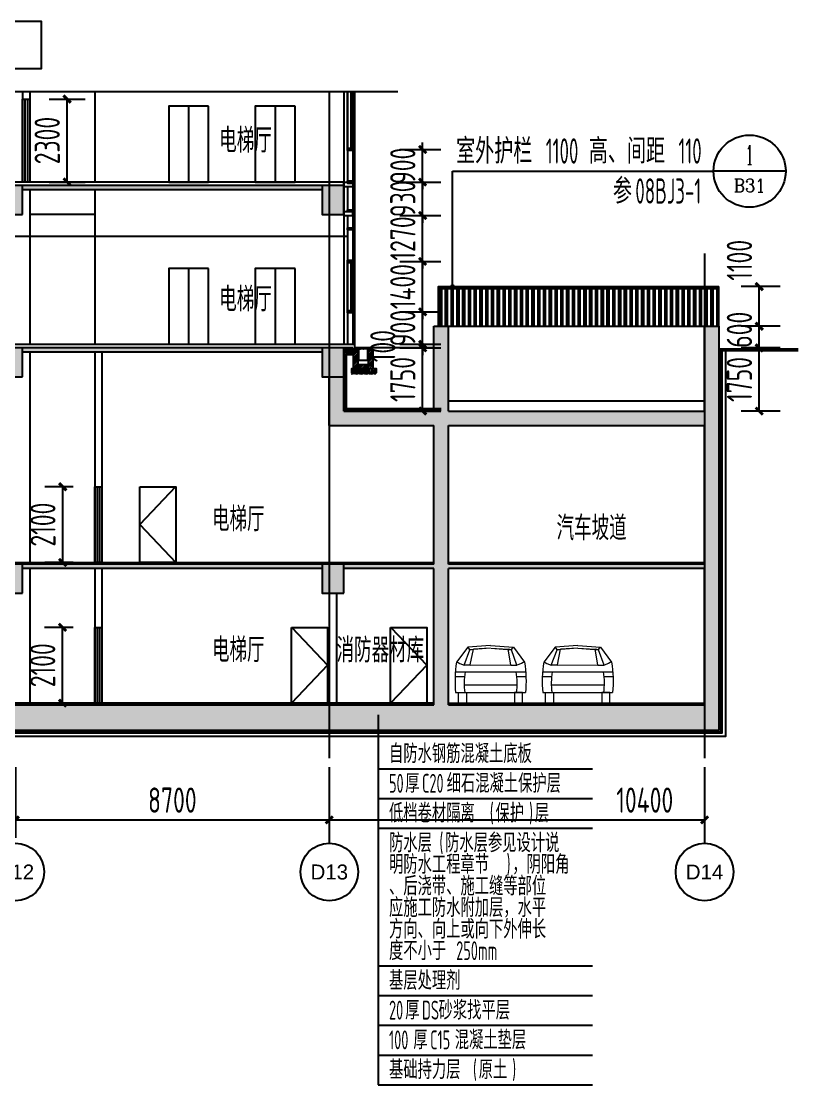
# Model space of a CAD drawing. Extents: x 33318 to 174393, y -247680 to 18171.
# Drawn here: x 124086 to 145714, y -49735 to -20244 of the extents above; entities that cross this region are included whole.
import ezdxf
from ezdxf.enums import TextEntityAlignment as Align

# ---------------------------------------------------------------- set-up
doc = ezdxf.new("R2010")
doc.units = 0
doc.header["$LTSCALE"] = 10
doc.header["$MEASUREMENT"] = 0
doc.linetypes.add('DASH', pattern=[0.35, 0.25, -0.1])
doc.linetypes.add('DOTE', pattern=[2.42, 2, -0.2, 0.02, -0.2])
for name, color, linetype in [('01-标注_尺寸', 124, 'Continuous'), ('01-标注_符号', 200, 'Continuous'), ('01-标注_轴线坐标', 132, 'Continuous'), ('02-TEXT_房间', 7, 'Continuous'), ('02-TEXT_标注', 130, 'Continuous'), ('02-TEXT_轴号', 7, 'Continuous'), ('05-填充_天正', 26, 'Continuous'), ('A-C_玻璃幕墙', 140, 'Continuous'), ('A-C_门', 150, 'Continuous'), ('A-D_龙骨', 152, 'Continuous'), ('A-E_栏杆', 232, 'Continuous'), ('A-SUR_保温', 222, 'Continuous'), ('A-SUR_吊顶', 40, 'Continuous'), ('A-SUR_看线', 231, 'Continuous'), ('A-SUR_面层', 191, 'Continuous'), ('A-TECH_结构', 21, 'Continuous'), ('A_AXIS-轴线', 36, 'DOTE'), ('A_STR-砌块墙', 121, 'Continuous'), ('A_STR-砼墙', 51, 'Continuous'), ('A_STR-砼柱', 51, 'Continuous'), ('AXIS_TEXT', 7, 'Continuous'), ('构造物', 145, 'Continuous')]:
    doc.layers.add(name, color=color, linetype=linetype)
doc.layers.add('PUB_HATCH', color=8, linetype='Continuous', lineweight=0)
doc.styles.add('_TCH_AXIS', font='FZXiHei-I-Z08S.ttf')
doc.styles.add('_TCH_DIM', font='ROS1', dxfattribs={"width": 0.8, "bigfont": 'JD'})
doc.styles.add('_TCH_DIM_T3', font='ROS1', dxfattribs={"width": 0.8, "bigfont": 'JD'})
doc.styles.add('_TCH_LABEL', font='COMPLEX', dxfattribs={"bigfont": 'GBCBIG'})
doc.styles.add('COMPLEX', font='COMPLEX')
doc.styles.get("Standard").update_dxf_attribs({"font": 'gbenor.shx', "bigfont": 'gbcbig.shx'})
doc.dimstyles.new('_TCH_ARCH&&200', dxfattribs={"dimtxt": 700, "dimasz": 200, "dimexe": 500, "dimexo": 600, "dimgap": 200, "dimtad": 1, "dimdec": 0, "dimzin": 0, "dimdsep": 46, "dimtxsty": '_TCH_DIM_T3', "dimblk": 'ARCHTICK', "dimcen": 0.09, "dimazin": 2, "dimtfac": 1, "dimtdec": 0, "dimtix": 1, "dimtmove": 2, "dimatfit": 3, "dimfxl": 0, "dimtolj": 1, "dimtzin": 0, "dimarcsym": 0})
pattern_1 = [(45, (138627.034, -29211.951), (-17.96051, 17.96051), []), (45, (138644.994, -29211.951), (-17.96051, 17.96051), [12.7, -6.35])]

# ---------------------------------------------------------------- blocks, each defined once
blk = doc.blocks.new('幕墙龙骨')
at = {"const_width": 20}
blk.add_lwpolyline([(-150, 0), (-200, 0)], dxfattribs=at)
blk.add_lwpolyline([(-150, 30), (-150, -30), (0, -30), (0, 30)], close=True)
blk = doc.blocks.new('dartt')
at = {"transparency": 33554641}
h = blk.add_hatch(dxfattribs=at)
h.set_pattern_fill('ANSI32', color=26)
h.set_pattern_definition([(45, (1294.211, 122.3605), (-3.367596, 3.367596), []), (45, (1296.4563, 122.3605), (-3.367596, 3.367596), [])])
edge = h.paths.add_edge_path()
edge.add_arc((0, 21), 4, 0, 90)
edge.add_line((0, 25), (0, 0))
edge.add_line((0, 0), (25, 0))
edge.add_arc((21, 0), 4, 0, 90)
edge.add_line((21, 4), (4, 4))
edge.add_line((4, 4), (4, 21))
blk.add_lwpolyline([(0, 25), (0, 0), (25, 0)])
blk.add_lwpolyline([(0, 25), (0, 25, -0.414214), (4, 21), (4, 4), (21, 4, -0.414214), (25, 0), (25, 0)], format="xyb")
blk = doc.blocks.new('A$C3E782531')
at = {"layer": 'PUB_HATCH'}
for p, q in [((357, 1547), (43, 1137)), ((253, 1055), (412, 1478)), ((984, 1593), (357, 1547)), ((385, 1519), (357, 1547)), ((412, 1478), (385, 1519)), ((977, 1519), (412, 1478)), ((412, 1478), (508, 1492)), ((422, 1060), (508, 1492)), ((977, 1519), (508, 1492)), ((984, 1593), (1620, 1547)), ((992, 1519), (1565, 1478)), ((992, 1519), (1469, 1492)), ((1565, 1478), (1469, 1492)), ((1546, 1060), (1469, 1492)), ((1565, 1478), (1592, 1519)), ((1715, 1055), (1565, 1478)), ((1592, 1519), (1620, 1547)), ((1620, 1547), (1925, 1137)), ((43, 1137), (84, 1123)), ((84, 1123), (130, 1096)), ((130, 1096), (253, 1055)), ((425, 1055), (253, 1055)), ((1544, 1055), (1715, 1055)), ((1838, 1096), (1715, 1055)), ((1885, 1123), (1838, 1096)), ((1925, 1137), (1885, 1123)), ((271, 727), (2, 727)), ((9, 864), (1971, 864)), ((1985, 727), (1698, 727)), ((1716, 495), (253, 495)), ((18, 290), (1951, 290))]:
    blk.add_line(p, q, dxfattribs=at)
for points in [[(43, 1137, 0.068594), (18, 290)], [(1925, 1137, -0.068594), (1951, 290)], [(281, 863, 0.088107), (273, 290)], [(1687, 863, -0.088107), (1696, 290)]]:
    blk.add_lwpolyline(points, format="xyb", dxfattribs=at)
blk.add_lwpolyline([(425, 1055), (1546, 1060)], dxfattribs=at)
for points in [[(96, 290), (317, 290), (317, 0), (96, 0)], [(1872, 290), (1652, 290), (1652, 0), (1872, 0)]]:
    blk.add_lwpolyline(points, close=True, dxfattribs=at)
blk = doc.blocks.new('_ArchTick')
at = {"color": 0, "linetype": 'ByBlock', "const_width": 0.4}
blk.add_lwpolyline([(-0.5, -0.5), (0.5, 0.5)], dxfattribs=at)
blk = doc.blocks.new('*D173')
at = {"layer": '01-标注_尺寸', "color": 0, "lineweight": -2, "transparency": 16777216}
for p, q in [((123922, -40925), (123922, -42892)), ((132622, -40925), (132622, -42892)), ((123922, -42392), (132622, -42392))]:
    blk.add_line(p, q, dxfattribs=at)
at = {"layer": 'Defpoints', "color": 0, "transparency": 16777216}
for p in [(123922, -40325), (132622, -40325), (132622, -42392)]:
    blk.add_point(p, dxfattribs=at)
at = {"layer": '01-标注_尺寸', "color": 0, "lineweight": -2, "transparency": 16777216, "xscale": 200, "yscale": 200, "zscale": 200, "rotation": 180}
blk.add_blockref('_ArchTick', (123922, -42392), dxfattribs=at)
at = {"layer": '01-标注_尺寸', "color": 0, "lineweight": -2, "transparency": 16777216, "xscale": 200, "yscale": 200, "zscale": 200}
blk.add_blockref('_ArchTick', (132622, -42392), dxfattribs=at)
at = {"layer": '01-标注_尺寸', "color": 0, "transparency": 16777216, "insert": (128272, -41842), "char_height": 700, "attachment_point": 5, "style": '_TCH_DIM_T3'}
blk.add_mtext('\\A1;8700', dxfattribs=at)
blk = doc.blocks.new('*D174')
at = {"layer": '01-标注_尺寸', "color": 0, "lineweight": -2, "transparency": 16777216}
for p, q in [((132622, -40925), (132622, -42892)), ((143022, -40925), (143022, -42892)), ((132622, -42392), (143022, -42392))]:
    blk.add_line(p, q, dxfattribs=at)
at = {"layer": 'Defpoints', "color": 0, "transparency": 16777216}
for p in [(132622, -40325), (143022, -40325), (143022, -42392)]:
    blk.add_point(p, dxfattribs=at)
at = {"layer": '01-标注_尺寸', "color": 0, "lineweight": -2, "transparency": 16777216, "xscale": 200, "yscale": 200, "zscale": 200, "rotation": 180}
blk.add_blockref('_ArchTick', (132622, -42392), dxfattribs=at)
at = {"layer": '01-标注_尺寸', "color": 0, "lineweight": -2, "transparency": 16777216, "xscale": 200, "yscale": 200, "zscale": 200}
blk.add_blockref('_ArchTick', (143022, -42392), dxfattribs=at)
at = {"layer": '01-标注_尺寸', "color": 0, "transparency": 16777216, "insert": (141365, -41842), "char_height": 700, "attachment_point": 5, "style": '_TCH_DIM_T3'}
blk.add_mtext('\\A1;10400', dxfattribs=at)
blk = doc.blocks.new('_AXISO')
blk.add_circle((0, 0), 0.5)
at = {"layer": 'AXIS_TEXT', "style": 'COMPLEX', "width": 1.041667}
blk.add_attdef('A', text='', height=0.56, dxfattribs=at).set_placement((-0.25, -0.28), (0.25, -0.28), align=Align.FIT)
blk = doc.blocks.new('_FZH')
blk.add_lwpolyline([(-0.5, -0.5), (0.5, -0.5), (0.5, 0.5), (-0.5, 0.5)], close=True)
at = {"layer": 'PUB_HATCH'}
blk.add_solid([(-0.5, -0.5), (0.5, -0.5), (-0.5, 0.5), (0.5, 0.5)], dxfattribs=at)
blk = doc.blocks.new('*D198')
at = {"layer": '01-标注_尺寸', "color": 0, "lineweight": -2, "transparency": 16777216}
for p, q in [((145114, -27602), (144038, -27602)), ((144538, -28702), (144538, -27602)), ((145114, -28702), (144038, -28702))]:
    blk.add_line(p, q, dxfattribs=at)
at = {"layer": 'Defpoints', "color": 0, "transparency": 16777216}
for p in [(144538, -27602), (145714, -27602), (145714, -28702)]:
    blk.add_point(p, dxfattribs=at)
at = {"layer": '01-标注_尺寸', "color": 0, "lineweight": -2, "transparency": 16777216, "xscale": 200, "yscale": 200, "zscale": 200}
for p, rotation in [((144538, -27602), 90), ((144538, -28702), 270)]:
    blk.add_blockref('_ArchTick', p, dxfattribs=dict(at, rotation=rotation))
at = {"layer": '01-标注_尺寸', "color": 0, "transparency": 16777216, "insert": (143988, -26872), "char_height": 700, "attachment_point": 5, "rotation": 90, "style": '_TCH_DIM_T3'}
blk.add_mtext('\\A1;1100', dxfattribs=at)
blk = doc.blocks.new('*D199')
at = {"layer": '01-标注_尺寸', "color": 0, "lineweight": -2, "transparency": 16777216}
for p, q in [((145114, -28702), (144038, -28702)), ((144538, -29302), (144538, -28702)), ((145114, -29302), (144038, -29302))]:
    blk.add_line(p, q, dxfattribs=at)
at = {"layer": 'Defpoints', "color": 0, "transparency": 16777216}
for p in [(144538, -28702), (145714, -28702), (145714, -29302)]:
    blk.add_point(p, dxfattribs=at)
at = {"layer": '01-标注_尺寸', "color": 0, "lineweight": -2, "transparency": 16777216, "xscale": 200, "yscale": 200, "zscale": 200}
for p, rotation in [((144538, -28702), 90), ((144538, -29302), 270)]:
    blk.add_blockref('_ArchTick', p, dxfattribs=dict(at, rotation=rotation))
at = {"layer": '01-标注_尺寸', "color": 0, "transparency": 16777216, "insert": (143988, -28799), "char_height": 700, "attachment_point": 5, "rotation": 90, "style": '_TCH_DIM_T3'}
blk.add_mtext('\\A1;600', dxfattribs=at)
blk = doc.blocks.new('*D200')
at = {"layer": '01-标注_尺寸', "color": 0, "lineweight": -2, "transparency": 16777216}
for p, q in [((145114, -29302), (144038, -29302)), ((144538, -31052), (144538, -29302)), ((145114, -31052), (144038, -31052))]:
    blk.add_line(p, q, dxfattribs=at)
at = {"layer": 'Defpoints', "color": 0, "transparency": 16777216}
for p in [(144538, -29302), (145714, -29302), (145714, -31052)]:
    blk.add_point(p, dxfattribs=at)
at = {"layer": '01-标注_尺寸', "color": 0, "lineweight": -2, "transparency": 16777216, "xscale": 200, "yscale": 200, "zscale": 200}
for p, rotation in [((144538, -29302), 90), ((144538, -31052), 270)]:
    blk.add_blockref('_ArchTick', p, dxfattribs=dict(at, rotation=rotation))
at = {"layer": '01-标注_尺寸', "color": 0, "transparency": 16777216, "insert": (143988, -30177), "char_height": 700, "attachment_point": 5, "rotation": 90, "style": '_TCH_DIM_T3'}
blk.add_mtext('\\A1;1750', dxfattribs=at)
blk = doc.blocks.new('*D201')
at = {"layer": '01-标注_尺寸', "color": 0, "lineweight": -2, "transparency": 16777216}
for p, q in [((125522, -37052), (124728, -37052)), ((125228, -39152), (125228, -37052)), ((125522, -39152), (124728, -39152))]:
    blk.add_line(p, q, dxfattribs=at)
at = {"layer": 'Defpoints', "color": 0, "transparency": 16777216}
for p in [(125228, -37052), (126122, -37052), (126122, -39152)]:
    blk.add_point(p, dxfattribs=at)
at = {"layer": '01-标注_尺寸', "color": 0, "lineweight": -2, "transparency": 16777216, "xscale": 200, "yscale": 200, "zscale": 200}
for p, rotation in [((125228, -37052), 90), ((125228, -39152), 270)]:
    blk.add_blockref('_ArchTick', p, dxfattribs=dict(at, rotation=rotation))
at = {"layer": '01-标注_尺寸', "color": 0, "transparency": 16777216, "insert": (124678, -38102), "char_height": 700, "attachment_point": 5, "rotation": 90, "style": '_TCH_DIM_T3'}
blk.add_mtext('\\A1;2100', dxfattribs=at)
blk = doc.blocks.new('*D202')
at = {"layer": '01-标注_尺寸', "color": 0, "lineweight": -2, "transparency": 16777216}
for p, q in [((125522, -33152), (124735, -33152)), ((125235, -35252), (125235, -33152)), ((125522, -35252), (124735, -35252))]:
    blk.add_line(p, q, dxfattribs=at)
at = {"layer": 'Defpoints', "color": 0, "transparency": 16777216}
for p in [(125235, -33152), (126122, -33152), (126122, -35252)]:
    blk.add_point(p, dxfattribs=at)
at = {"layer": '01-标注_尺寸', "color": 0, "lineweight": -2, "transparency": 16777216, "xscale": 200, "yscale": 200, "zscale": 200}
for p, rotation in [((125235, -33152), 90), ((125235, -35252), 270)]:
    blk.add_blockref('_ArchTick', p, dxfattribs=dict(at, rotation=rotation))
at = {"layer": '01-标注_尺寸', "color": 0, "transparency": 16777216, "insert": (124685, -34202), "char_height": 700, "attachment_point": 5, "rotation": 90, "style": '_TCH_DIM_T3'}
blk.add_mtext('\\A1;2100', dxfattribs=at)
blk = doc.blocks.new('*D203')
at = {"layer": '01-标注_尺寸', "color": 0, "lineweight": -2, "transparency": 16777216}
for p, q in [((124855, -22402), (125855, -22402)), ((125355, -24702), (125355, -22402)), ((124855, -24702), (125855, -24702))]:
    blk.add_line(p, q, dxfattribs=at)
at = {"layer": 'Defpoints', "color": 0, "transparency": 16777216}
for p in [(124255, -22402), (125355, -22402), (124255, -24702)]:
    blk.add_point(p, dxfattribs=at)
at = {"layer": '01-标注_尺寸', "color": 0, "lineweight": -2, "transparency": 16777216, "xscale": 200, "yscale": 200, "zscale": 200}
for p, rotation in [((125355, -22402), 90), ((125355, -24702), 270)]:
    blk.add_blockref('_ArchTick', p, dxfattribs=dict(at, rotation=rotation))
at = {"layer": '01-标注_尺寸', "color": 0, "transparency": 16777216, "insert": (124805, -23552), "char_height": 700, "attachment_point": 5, "rotation": 90, "style": '_TCH_DIM_T3'}
blk.add_mtext('\\A1;2300', dxfattribs=at)
blk = doc.blocks.new('$LinePat$素土夯实')
at = {"color": 0}
for p, q in [((0, -210), (210, 0)), ((120, -300), (420, 0)), ((420, 0), (608, -188)), ((495, -300), (795, 0)), ((615, 0), (705, -90)), ((210, -210), (300, -300)), ((315, -105), (502, -293)), ((705, -300), (795, -210))]:
    blk.add_line(p, q, dxfattribs=at)
blk = doc.blocks.new('*D238')
at = {"layer": '01-标注_尺寸', "color": 0, "lineweight": -2, "transparency": 16777216}
for p, q in [((134578, -23802), (135709, -23802)), ((135209, -23802), (135209, -23602)), ((135209, -24702), (135209, -23802)), ((134578, -24702), (135709, -24702)), ((135209, -24702), (135209, -24902))]:
    blk.add_line(p, q, dxfattribs=at)
at = {"layer": 'Defpoints', "color": 0, "transparency": 16777216}
for p in [(133978, -23802), (135209, -23802), (133978, -24702)]:
    blk.add_point(p, dxfattribs=at)
at = {"layer": '01-标注_尺寸', "color": 0, "lineweight": -2, "transparency": 16777216, "xscale": 200, "yscale": 200, "zscale": 200}
for p, rotation in [((135209, -23802), 270), ((135209, -24702), 90)]:
    blk.add_blockref('_ArchTick', p, dxfattribs=dict(at, rotation=rotation))
at = {"layer": '01-标注_尺寸', "color": 0, "transparency": 16777216, "insert": (134659, -24252), "char_height": 700, "attachment_point": 5, "rotation": 90, "style": '_TCH_DIM_T3'}
blk.add_mtext('\\A1;900', dxfattribs=at)
blk = doc.blocks.new('*D239')
at = {"layer": '01-标注_尺寸', "color": 0, "lineweight": -2, "transparency": 16777216}
for p, q in [((134578, -24702), (135709, -24702)), ((135209, -24702), (135209, -24502)), ((135209, -25632), (135209, -24702)), ((134578, -25632), (135709, -25632)), ((135209, -25632), (135209, -25832))]:
    blk.add_line(p, q, dxfattribs=at)
at = {"layer": 'Defpoints', "color": 0, "transparency": 16777216}
for p in [(133978, -24702), (135209, -24702), (133978, -25632)]:
    blk.add_point(p, dxfattribs=at)
at = {"layer": '01-标注_尺寸', "color": 0, "lineweight": -2, "transparency": 16777216, "xscale": 200, "yscale": 200, "zscale": 200}
for p, rotation in [((135209, -24702), 270), ((135209, -25632), 90)]:
    blk.add_blockref('_ArchTick', p, dxfattribs=dict(at, rotation=rotation))
at = {"layer": '01-标注_尺寸', "color": 0, "transparency": 16777216, "insert": (134659, -25167), "char_height": 700, "attachment_point": 5, "rotation": 90, "style": '_TCH_DIM_T3'}
blk.add_mtext('\\A1;930', dxfattribs=at)
blk = doc.blocks.new('*D240')
at = {"layer": '01-标注_尺寸', "color": 0, "lineweight": -2, "transparency": 16777216}
for p, q in [((134578, -25632), (135709, -25632)), ((135209, -25632), (135209, -25432)), ((135209, -26902), (135209, -25632)), ((134578, -26902), (135709, -26902)), ((135209, -26902), (135209, -27102))]:
    blk.add_line(p, q, dxfattribs=at)
at = {"layer": 'Defpoints', "color": 0, "transparency": 16777216}
for p in [(133978, -25632), (135209, -25632), (133978, -26902)]:
    blk.add_point(p, dxfattribs=at)
at = {"layer": '01-标注_尺寸', "color": 0, "lineweight": -2, "transparency": 16777216, "xscale": 200, "yscale": 200, "zscale": 200}
for p, rotation in [((135209, -25632), 270), ((135209, -26902), 90)]:
    blk.add_blockref('_ArchTick', p, dxfattribs=dict(at, rotation=rotation))
at = {"layer": '01-标注_尺寸', "color": 0, "transparency": 16777216, "insert": (134659, -26267), "char_height": 700, "attachment_point": 5, "rotation": 90, "style": '_TCH_DIM_T3'}
blk.add_mtext('\\A1;1270', dxfattribs=at)
blk = doc.blocks.new('*D241')
at = {"layer": '01-标注_尺寸', "color": 0, "lineweight": -2, "transparency": 16777216}
for p, q in [((135209, -26902), (135209, -26702)), ((134578, -26902), (135709, -26902)), ((135209, -28302), (135209, -26902)), ((134578, -28302), (135709, -28302)), ((135209, -28302), (135209, -28502))]:
    blk.add_line(p, q, dxfattribs=at)
at = {"layer": 'Defpoints', "color": 0, "transparency": 16777216}
for p in [(133978, -26902), (135209, -26902), (133978, -28302)]:
    blk.add_point(p, dxfattribs=at)
at = {"layer": '01-标注_尺寸', "color": 0, "lineweight": -2, "transparency": 16777216, "xscale": 200, "yscale": 200, "zscale": 200}
for p, rotation in [((135209, -26902), 270), ((135209, -28302), 90)]:
    blk.add_blockref('_ArchTick', p, dxfattribs=dict(at, rotation=rotation))
at = {"layer": '01-标注_尺寸', "color": 0, "transparency": 16777216, "insert": (134659, -27602), "char_height": 700, "attachment_point": 5, "rotation": 90, "style": '_TCH_DIM_T3'}
blk.add_mtext('\\A1;1400', dxfattribs=at)
blk = doc.blocks.new('*D242')
at = {"layer": '01-标注_尺寸', "color": 0, "lineweight": -2, "transparency": 16777216}
for p, q in [((134578, -28302), (135709, -28302)), ((135209, -28302), (135209, -28102)), ((135209, -29202), (135209, -28302)), ((134578, -29202), (135709, -29202)), ((135209, -29202), (135209, -29402))]:
    blk.add_line(p, q, dxfattribs=at)
at = {"layer": 'Defpoints', "color": 0, "transparency": 16777216}
for p in [(133978, -28302), (135209, -28302), (133978, -29202)]:
    blk.add_point(p, dxfattribs=at)
at = {"layer": '01-标注_尺寸', "color": 0, "lineweight": -2, "transparency": 16777216, "xscale": 200, "yscale": 200, "zscale": 200}
for p, rotation in [((135209, -28302), 270), ((135209, -29202), 90)]:
    blk.add_blockref('_ArchTick', p, dxfattribs=dict(at, rotation=rotation))
at = {"layer": '01-标注_尺寸', "color": 0, "transparency": 16777216, "insert": (134659, -28752), "char_height": 700, "attachment_point": 5, "rotation": 90, "style": '_TCH_DIM_T3'}
blk.add_mtext('\\A1;900', dxfattribs=at)
blk = doc.blocks.new('*D243')
at = {"layer": '01-标注_尺寸', "color": 0, "lineweight": -2, "transparency": 16777216}
for p, q in [((135209, -29202), (135209, -29002)), ((134578, -29202), (135709, -29202)), ((134578, -29302), (135709, -29302)), ((135209, -29302), (135209, -29202)), ((135209, -29302), (135209, -29502))]:
    blk.add_line(p, q, dxfattribs=at)
at = {"layer": 'Defpoints', "color": 0, "transparency": 16777216}
for p in [(133978, -29202), (133978, -29302), (135209, -29202)]:
    blk.add_point(p, dxfattribs=at)
at = {"layer": '01-标注_尺寸', "color": 0, "lineweight": -2, "transparency": 16777216, "xscale": 200, "yscale": 200, "zscale": 200}
for p, rotation in [((135209, -29202), 270), ((135209, -29302), 90)]:
    blk.add_blockref('_ArchTick', p, dxfattribs=dict(at, rotation=rotation))
at = {"layer": '01-标注_尺寸', "color": 0, "transparency": 16777216, "insert": (134106, -29252), "char_height": 700, "attachment_point": 5, "rotation": 90, "style": '_TCH_DIM_T3'}
blk.add_mtext('\\A1;100', dxfattribs=at)
blk = doc.blocks.new('*D244')
at = {"layer": '01-标注_尺寸', "color": 0, "lineweight": -2, "transparency": 16777216}
for p, q in [((134578, -29302), (135709, -29302)), ((135209, -31052), (135209, -29302)), ((134578, -31052), (135709, -31052))]:
    blk.add_line(p, q, dxfattribs=at)
at = {"layer": 'Defpoints', "color": 0, "transparency": 16777216}
for p in [(133978, -29302), (135209, -29302), (133978, -31052)]:
    blk.add_point(p, dxfattribs=at)
at = {"layer": '01-标注_尺寸', "color": 0, "lineweight": -2, "transparency": 16777216, "xscale": 200, "yscale": 200, "zscale": 200}
for p, rotation in [((135209, -29302), 90), ((135209, -31052), 270)]:
    blk.add_blockref('_ArchTick', p, dxfattribs=dict(at, rotation=rotation))
at = {"layer": '01-标注_尺寸', "color": 0, "transparency": 16777216, "insert": (134659, -30177), "char_height": 700, "attachment_point": 5, "rotation": 90, "style": '_TCH_DIM_T3'}
blk.add_mtext('\\A1;1750', dxfattribs=at)

msp = doc.modelspace()

# ---------------------------------------------------------------- hatches: boundary and pattern name
at = {"layer": '05-填充_天正'}
for points in [[(124122, -24802), (124122, -24922), (132422, -24922), (132422, -24802)], [(135722, -31252), (135922, -31052), (135922, -28702), (135522, -28702), (135522, -31052)], [(143155.4, -31252), (143422, -31252), (143422, -28702), (143022, -28702), (143022, -31052)], [(124122, -29302), (124122, -29422), (132422, -29422), (132422, -29302)], [(133272, -29302), (133022, -29302), (133022, -29422), (133272, -29422)], [(132622, -31452), (133022, -31052), (133022, -30102), (132622, -30102)], [(133022, -31052), (132622, -31452), (135522, -31452), (135722, -31252), (135522, -31052)], [(135722, -35362), (135922, -35302), (135922, -31452), (135722, -31252), (135522, -31452), (135522, -35302)], [(135722, -31252), (135922, -31452), (143022, -31452), (143155.4, -31252), (143022, -31052), (135922, -31052)], [(143155.4, -35362), (143422, -35362), (143422, -31252), (143155.4, -31252), (143022, -31452), (143022, -35302)], [(124122, -35302), (124122, -35422), (132422, -35422), (132422, -35302)], [(135722, -35362), (135522, -35302), (133022, -35302), (133022, -35422), (135522, -35422)], [(135722, -39435.3), (135922, -39202), (135922, -35422), (135722, -35362), (135522, -35422), (135522, -39202)], [(143155.4, -35362), (143022, -35302), (135922, -35302), (135722, -35362), (135922, -35422), (143022, -35422)], [(143022, -39202), (143422, -39902), (143422, -35362), (143155.4, -35362), (143022, -35422)], [(57322, -39202), (57322, -39902), (135722, -39902), (135722, -39435.3), (135522, -39202)], [(135722, -39435.3), (135722, -39902), (143422, -39902), (143022, -39202), (135922, -39202)]]:
    msp.add_hatch(color=256, dxfattribs=at).paths.add_polyline_path(points)
h = msp.add_hatch(dxfattribs=at)
h.set_pattern_fill('ANSI31', color=256, scale=30)
h.set_pattern_definition([(45, (134662.017, -29211.95), (-33.676, 33.676), [])])
h.paths.add_polyline_path([(133290, -29342), (133410, -29342), (133410, -29762), (133710, -29762), (133710, -29342), (133830, -29342), (133830, -29882), (133290, -29882)])
h = msp.add_hatch(dxfattribs=at)
h.set_pattern_fill('ANSI33', color=256, scale=8)
h.set_pattern_definition([(45, (138641.534, -29211.951), (-17.96051, 17.96051), []), (45, (138659.494, -29211.951), (-17.96051, 17.96051), [12.7, -6.35])])
h.paths.add_polyline_path([(133322, -29302), (133322, -29332), (133417.5, -29332), (133417.5, -29302)])
h = msp.add_hatch(dxfattribs=at)
h.set_pattern_fill('ANSI33', color=256, scale=8)
h.set_pattern_definition(pattern_1)
h.paths.add_polyline_path([(133482.5, -29332), (133482.5, -29302), (133432.5, -29302), (133432.5, -29332)])
h = msp.add_hatch(dxfattribs=at)
h.set_pattern_fill('ANSI33', color=256, scale=8)
h.set_pattern_definition(pattern_1)
h.paths.add_polyline_path([(133547.5, -29332), (133547.5, -29302), (133497.5, -29302), (133497.5, -29332)])
h = msp.add_hatch(dxfattribs=at)
h.set_pattern_fill('ANSI33', color=256, scale=8)
h.set_pattern_definition(pattern_1)
h.paths.add_polyline_path([(133612.5, -29332), (133612.5, -29302), (133562.5, -29302), (133562.5, -29332)])
h = msp.add_hatch(dxfattribs=at)
h.set_pattern_fill('ANSI33', color=256, scale=8)
h.set_pattern_definition(pattern_1)
h.paths.add_polyline_path([(133677.5, -29332), (133677.5, -29302), (133627.5, -29302), (133627.5, -29332)])
h = msp.add_hatch(dxfattribs=at)
h.set_pattern_fill('ANSI33', color=256, scale=8)
h.set_pattern_definition([(45, (138651.534, -29211.951), (-17.96051, 17.96051), []), (45, (138669.494, -29211.951), (-17.96051, 17.96051), [12.7, -6.35])])
h.paths.add_polyline_path([(133798, -29332), (133798, -29302), (133692.5, -29302), (133692.5, -29332)])
h = msp.add_hatch(dxfattribs=at)
h.set_pattern_fill('AR-CONC', color=256, scale=50)
h.set_pattern_definition([(50, (134662.02, -29311.95), (91.0923, -7.9695), [9.525, -104.775]), (355, (134662.02, -29311.95), (-17.6214, 95.5283), [7.62, -83.82]), (100.451, (134669.61, -29312.615), (73.4713, 87.5583), [8.095, -89.045]), (46.184, (134662.02, -29286.55), (135.5395, -21.021), [14.287, -157.162]), (96.636, (134673.31, -29288.3), (118.702, 123.713), [12.143, -133.567]), (351.184, (134662.02, -29286.55), (118.702, 123.713), [11.43, -125.73]), (21, (134674.72, -29292.9), (75.8074, -51.1328), [9.525, -104.775]), (326, (134674.72, -29292.9), (30.901, 92.094), [7.62, -83.82]), (71.4514, (134681.034, -29297.16), (106.7082, 40.9614), [8.095, -89.045]), (37.5, (134662.017, -29311.95), (1.5443, 42.2775), [0, -82.804, 0, -85.09, 0, -84.1375]), (7.5, (134662.017, -29311.95), (33.4098, 50.0903), [0, -48.514, 0, -80.899, 0, -32.0675]), (327.5, (134633.696, -29311.95), (67.7953, -2.8644), [0, -31.75, 0, -99.06, 0, -131.445]), (317.5, (134620.996, -29311.95), (74.0646, 12.7132), [0, -41.275, 0, -65.786, 0, -93.345])])
edge = h.paths.add_edge_path()
edge.add_line((133830, -29882), (133242, -29882))
edge.add_line((133242, -29882), (133242, -29982))
edge.add_line((133242, -29982), (133930, -29982))
edge.add_line((133930, -29982), (133930, -29882))
edge.add_line((133930, -29882), (133410, -29882))

# ---------------------------------------------------------------- linework, layer by layer
at = {"layer": '01-标注_符号'}
for p, q in [((136037.1, -24401.5), (143269.5, -24401.5)), ((136037.1, -27556.9), (136037.1, -24401.5)), ((145269.5, -24401.5), (143269.5, -24401.5)), ((133978.4, -39474.3), (133978.4, -40972.3)), ((133978.4, -40972.3), (139919.1, -40972.3)), ((133978.4, -40972.3), (133978.4, -49734.5)), ((133978.4, -41796.5), (139919.1, -41796.5)), ((133978.4, -42620.8), (139919.1, -42620.8)), ((133978.4, -46437.5), (139919.1, -46437.5)), ((133978.4, -47261.8), (139919.1, -47261.8)), ((133978.4, -48086), (139919.1, -48086)), ((133978.4, -48910.3), (139919.1, -48910.3)), ((133978.4, -49734.5), (139919.1, -49734.5))]:
    msp.add_line(p, q, dxfattribs=at)
msp.add_lwpolyline([(111618.5, -22189.7), (122846.1, -22189.7), (122998.9, -21769.7), (123147.1, -22609.7), (123296.1, -22189.7), (134523.7, -22189.7)], dxfattribs=at)
for centre, radius in [((144269.5, -24401.5), 1000), ((136037.1, -27604.4), 47.5)]:
    msp.add_circle(centre, radius, dxfattribs=at)
at = {"layer": '01-标注_轴线坐标'}
for p, q in [((132622, -41035.1), (132622, -43035.1)), ((143022, -41035.1), (143022, -43035.1))]:
    msp.add_line(p, q, dxfattribs=at)
at = {"layer": '02-TEXT_房间'}
msp.add_lwpolyline([(121733.8, -20244.2), (124633, -20244.2), (124633, -21559), (121733.8, -21559)], close=True, dxfattribs=at)
at = {"layer": '05-填充_天正'}
msp.add_lwpolyline([(133430, -29332), (133430, -29642), (133690, -29642), (133690, -29332)], dxfattribs=at)
at = {"layer": 'A-C_玻璃幕墙'}
for points in [[(124322, -24702), (124122, -24702), (124122, -22402), (124322, -22402)], [(133322, -28272), (133122, -28272), (133122, -26932), (133322, -26932)], [(126322, -35252), (126122, -35252), (126122, -33152), (126322, -33152)], [(126322, -39152), (126122, -39152), (126122, -37052), (126322, -37052)]]:
    msp.add_lwpolyline(points, close=True, dxfattribs=at)
for points in [[(124188.7, -22402), (124188.7, -24702)], [(124255.4, -22402), (124255.4, -24702)], [(133322, -22189.7), (133322, -23772), (133122, -23772), (133122, -22189.7)], [(133122, -22189.7), (133122, -23772)], [(133222, -22189.7), (133222, -23772)], [(133272, -22189.7), (133272, -29202)], [(133322, -22189.7), (133322, -29202)], [(133122, -23772), (133122, -24702)], [(133122, -25632), (133122, -29202)], [(133122, -26932), (133122, -28272)], [(133222, -26932), (133222, -28272)], [(126188.7, -33152), (126188.7, -35252)], [(126255.4, -33152), (126255.4, -35252)], [(126188.7, -37052), (126188.7, -39152)], [(126255.4, -37052), (126255.4, -39152)]]:
    msp.add_lwpolyline(points, dxfattribs=at)
at = {"layer": 'A-C_门'}
for points in [[(129272, -22602), (128172, -22602), (128172, -24702), (129272, -24702)], [(131672, -22602), (130572, -22602), (130572, -24702), (131672, -24702)], [(129272, -27102), (128172, -27102), (128172, -29202), (129272, -29202)], [(131672, -27102), (130572, -27102), (130572, -29202), (131672, -29202)], [(127372, -33152), (128372, -33152), (128372, -35252), (127372, -35252)], [(131572, -37052), (132572, -37052), (132572, -39152), (131572, -39152)], [(134322, -37052), (135322, -37052), (135322, -39152), (134322, -39152)]]:
    msp.add_lwpolyline(points, close=True, dxfattribs=at)
for points in [[(128722, -22602), (128722, -24702)], [(131122, -22602), (131122, -24702)], [(128722, -27102), (128722, -29202)], [(131122, -27102), (131122, -29202)], [(128362.6, -33152), (127372, -34202), (128372, -35252)], [(131581.4, -37052), (132572, -38102), (131572, -39152)], [(134331.4, -37052), (135322, -38102), (134322, -39152)]]:
    msp.add_lwpolyline(points, dxfattribs=at)
at = {"layer": 'A-E_栏杆'}
msp.add_line((135522, -28702), (143422, -28702), dxfattribs=at)
for points in [[(135646.9, -28702), (135646.9, -27602)], [(135696.9, -27602), (135696.9, -27652), (135646.9, -27652), (135646.9, -27602), (135696.9, -27602)], [(135696.9, -27602), (143416.9, -27602)], [(135696.9, -27652), (143416.9, -27652)], [(135696.9, -28702), (135696.9, -27652)], [(135736.9, -28702), (135736.9, -27652)], [(135846.9, -28702), (135846.9, -27652)], [(135896.9, -28702), (135896.9, -27652)], [(136006.9, -28702), (136006.9, -27652)], [(136056.9, -28702), (136056.9, -27652)], [(136166.9, -28702), (136166.9, -27652)], [(136216.9, -28702), (136216.9, -27652)], [(136326.9, -28702), (136326.9, -27652)], [(136376.9, -28702), (136376.9, -27652)], [(136486.9, -28702), (136486.9, -27652)], [(136536.9, -28702), (136536.9, -27652)], [(136646.9, -28702), (136646.9, -27652)], [(136696.9, -28702), (136696.9, -27652)], [(136806.9, -28702), (136806.9, -27652)], [(136856.9, -28702), (136856.9, -27652)], [(136966.9, -28702), (136966.9, -27652)], [(137016.9, -28702), (137016.9, -27652)], [(137126.9, -28702), (137126.9, -27652)], [(137176.9, -28702), (137176.9, -27652)], [(137286.9, -28702), (137286.9, -27652)], [(137336.9, -28702), (137336.9, -27652)], [(137446.9, -28702), (137446.9, -27652)], [(137496.9, -28702), (137496.9, -27652)], [(137606.9, -28702), (137606.9, -27652)], [(137656.9, -28702), (137656.9, -27652)], [(137766.9, -28702), (137766.9, -27652)], [(137816.9, -28702), (137816.9, -27652)], [(137926.9, -28702), (137926.9, -27652)], [(137976.9, -28702), (137976.9, -27652)], [(138086.9, -28702), (138086.9, -27652)], [(138136.9, -28702), (138136.9, -27652)], [(138246.9, -28702), (138246.9, -27652)], [(138296.9, -28702), (138296.9, -27652)], [(138406.9, -28702), (138406.9, -27652)], [(138456.9, -28702), (138456.9, -27652)], [(138566.9, -28702), (138566.9, -27652)], [(138616.9, -28702), (138616.9, -27652)], [(138726.9, -28702), (138726.9, -27652)], [(138776.9, -28702), (138776.9, -27652)], [(138886.9, -28702), (138886.9, -27652)], [(138936.9, -28702), (138936.9, -27652)], [(139046.9, -28702), (139046.9, -27652)], [(139096.9, -28702), (139096.9, -27652)], [(139206.9, -28702), (139206.9, -27652)], [(139256.9, -28702), (139256.9, -27652)], [(139366.9, -28702), (139366.9, -27652)], [(139416.9, -28702), (139416.9, -27652)], [(139526.9, -28702), (139526.9, -27652)], [(139576.9, -28702), (139576.9, -27652)], [(139686.9, -28702), (139686.9, -27652)], [(139736.9, -28702), (139736.9, -27652)], [(139846.9, -28702), (139846.9, -27652)], [(139896.9, -28702), (139896.9, -27652)], [(140006.9, -28702), (140006.9, -27652)], [(140056.9, -28702), (140056.9, -27652)], [(140166.9, -28702), (140166.9, -27652)], [(140216.9, -28702), (140216.9, -27652)], [(140326.9, -28702), (140326.9, -27652)], [(140376.9, -28702), (140376.9, -27652)], [(140486.9, -28702), (140486.9, -27652)], [(140536.9, -28702), (140536.9, -27652)], [(140646.9, -28702), (140646.9, -27652)], [(140696.9, -28702), (140696.9, -27652)], [(140806.9, -28702), (140806.9, -27652)], [(140856.9, -28702), (140856.9, -27652)], [(140966.9, -28702), (140966.9, -27652)], [(141016.9, -28702), (141016.9, -27652)], [(141126.9, -28702), (141126.9, -27652)], [(141176.9, -28702), (141176.9, -27652)], [(141286.9, -28702), (141286.9, -27652)], [(141336.9, -28702), (141336.9, -27652)], [(141446.9, -28702), (141446.9, -27652)], [(141496.9, -28702), (141496.9, -27652)], [(141606.9, -28702), (141606.9, -27652)], [(141656.9, -28702), (141656.9, -27652)], [(141766.9, -28702), (141766.9, -27652)], [(141816.9, -28702), (141816.9, -27652)], [(141926.9, -28702), (141926.9, -27652)], [(141976.9, -28702), (141976.9, -27652)], [(142086.9, -28702), (142086.9, -27652)], [(142136.9, -28702), (142136.9, -27652)], [(142246.9, -28702), (142246.9, -27652)], [(142296.9, -28702), (142296.9, -27652)], [(142406.9, -28702), (142406.9, -27652)], [(142456.9, -28702), (142456.9, -27652)], [(142566.9, -28702), (142566.9, -27652)], [(142616.9, -28702), (142616.9, -27652)], [(142726.9, -28702), (142726.9, -27652)], [(142776.9, -28702), (142776.9, -27652)], [(142886.9, -28702), (142886.9, -27652)], [(142936.9, -28702), (142936.9, -27652)], [(143046.9, -28702), (143046.9, -27652)], [(143096.9, -28702), (143096.9, -27652)], [(143206.9, -28702), (143206.9, -27652)], [(143256.9, -28702), (143256.9, -27652)], [(143366.9, -28702), (143366.9, -27602)], [(143416.9, -28702), (143416.9, -27602)]]:
    msp.add_lwpolyline(points, dxfattribs=at)
at = {"layer": 'A-SUR_保温'}
for points in [[(133022, -24702), (133122, -24702), (133122, -24732), (133272, -24732), (133272, -24832), (133022, -24832), (133022, -24702)], [(133272, -25532), (133022, -25532), (133022, -25632), (133272, -25632)]]:
    msp.add_lwpolyline(points, close=True, dxfattribs=at)
for points in [[(133122, -24832), (133122, -25532)], [(143602, -29352), (143602, -40082), (49734.2, -40082), (48925.9, -41481.9), (46018.1, -41482), (45209.8, -40082), (40142, -40082), (40142, -29422)], [(143502, -29352), (143502, -39982), (49676.5, -39982), (48868.2, -41381.9), (46075.8, -41382), (45267.5, -39982), (40242, -39982), (40242, -29422)], [(143482, -29352), (143482, -39962), (49665, -39962), (48856.7, -41361.9), (46087.4, -41362), (45279.1, -39962), (40262, -39962), (40262, -29422)], [(143472, -29352), (143472, -39952), (49659.2, -39952), (48850.9, -41351.9), (46093.1, -41352), (45284.9, -39952), (40272, -39952), (40272, -29422)], [(133272, -29362), (133272, -29442), (133042, -29442), (133042, -31032), (135722, -31032)], [(133290, -29362), (133290, -29492), (133092, -29492), (133092, -30982), (135722, -30982)]]:
    msp.add_lwpolyline(points, dxfattribs=at)
at = {"layer": 'A-SUR_吊顶', "linetype": 'DASH'}
msp.add_lwpolyline([(113672, -26202), (133122, -26202)], dxfattribs=at)
at = {"layer": 'A-SUR_看线'}
for points in [[(126122, -22189.7), (126122, -24702)], [(126122, -24922), (126122, -29202)]]:
    msp.add_lwpolyline(points, dxfattribs=at)
at = {"layer": 'A-SUR_面层'}
for p, q in [((133798, -29302), (133322, -29302)), ((133322, -29332), (133322, -29302)), ((133798, -29332), (133322, -29332)), ((133417.5, -29332), (133417.5, -29302)), ((133432.5, -29332), (133432.5, -29302)), ((133482.5, -29332), (133482.5, -29302)), ((133497.5, -29332), (133497.5, -29302)), ((133547.5, -29332), (133547.5, -29302)), ((133562.5, -29332), (133562.5, -29302)), ((133612.5, -29332), (133612.5, -29302)), ((133627.5, -29332), (133627.5, -29302)), ((133677.5, -29332), (133677.5, -29302)), ((133692.5, -29332), (133692.5, -29302)), ((133798, -29332), (133798, -29302)), ((135922, -30768), (143022, -30768)), ((135922, -35252), (143022, -35252)), ((135922, -39152), (143022, -39152))]:
    msp.add_line(p, q, dxfattribs=at)
for points in [[(133022, -24702), (113772, -24702)], [(113472, -29302), (113472, -29202), (133322, -29202)], [(133322, -29202), (133322, -29302)], [(100993.4, -35252), (135522, -35252)], [(107992.5, -35252), (135522, -35252)], [(135522, -39152), (100993.4, -39152)]]:
    msp.add_lwpolyline(points, dxfattribs=at)
at = {"layer": 'A-TECH_结构'}
for points in [[(133022, -22189.7), (133022, -25002)], [(124322, -24922), (124322, -29202)], [(133022, -24922), (133022, -29202)], [(126122, -25602), (124322, -25602)], [(124322, -29422), (124322, -35252)], [(133022, -29422), (133022, -30102)], [(124322, -35422), (124322, -39152)]]:
    msp.add_lwpolyline(points, dxfattribs=at)
at = {"layer": 'A_AXIS-轴线'}
for p, q in [((132622, -22189.7), (132622, -40675.5)), ((143022, -26681.7), (143022, -40675.5))]:
    msp.add_line(p, q, dxfattribs=at)
at = {"layer": 'A_STR-砌块墙'}
msp.add_line((135522, -29302), (133322, -29302), dxfattribs=at)
for points in [[(124122, -22189.7), (124122, -24702)], [(124322, -22189.7), (124322, -24702)], [(126122, -29422), (126122, -35252)], [(126322, -29422), (126322, -35252)], [(133290, -29342), (133410, -29342), (133410, -29762), (133710, -29762), (133710, -29342), (133830, -29342), (133830, -29882), (133290, -29882), (133290, -29342)], [(133830, -29882), (133242, -29882), (133242, -29982), (133930, -29982), (133930, -29882), (133410, -29882)], [(126122, -35422), (126122, -39152)], [(126322, -35422), (126322, -39152)], [(132622, -36102), (132622, -39152)], [(132822, -36102), (132822, -39152)]]:
    msp.add_lwpolyline(points, dxfattribs=at)
at = {"layer": 'A_STR-砌块墙', "const_width": 100}
msp.add_lwpolyline([(145622, -29352), (143422, -29352)], dxfattribs=at)
at = {"layer": 'A_STR-砼墙'}
for p, q in [((132422, -24802), (124122, -24802)), ((132422, -24922), (124122, -24922)), ((135522, -31052), (135522, -28702)), ((135522, -28702), (135922, -28702)), ((135922, -31052), (135922, -28702)), ((143022, -31052), (143022, -28702)), ((143022, -28702), (143422, -28702)), ((143422, -31252), (143422, -28702)), ((132422, -29302), (124122, -29302)), ((132422, -29422), (124122, -29422)), ((133272, -29302), (133022, -29302)), ((133272, -29422), (133022, -29422)), ((133272, -29422), (133272, -29302)), ((132622, -31452), (132622, -30102)), ((133022, -31052), (133022, -30102)), ((133022, -31052), (135522, -31052)), ((135922, -31052), (143022, -31052)), ((143422, -35362), (143422, -31252)), ((132622, -31452), (135522, -31452)), ((135522, -35302), (135522, -31452)), ((135922, -35302), (135922, -31452)), ((135922, -31452), (143022, -31452)), ((143022, -35302), (143022, -31452)), ((132422, -35302), (124122, -35302)), ((135522, -35302), (133022, -35302)), ((143022, -35302), (135922, -35302)), ((143422, -39902), (143422, -35362)), ((132422, -35422), (124122, -35422)), ((135522, -35422), (133022, -35422)), ((135522, -39202), (135522, -35422)), ((135922, -39202), (135922, -35422)), ((143022, -35422), (135922, -35422)), ((143022, -39202), (143022, -35422)), ((57322, -39202), (135522, -39202)), ((135922, -39202), (143022, -39202)), ((57322, -39902), (135722, -39902)), ((135722, -39902), (143422, -39902))]:
    msp.add_line(p, q, dxfattribs=at)

# ---------------------------------------------------------------- block references
at = {"layer": '01-标注_轴线坐标'}
ref = msp.add_blockref('_AXISO', (123922, -43835.1), dxfattribs=dict(at, xscale=1600, yscale=1600, zscale=1600))
ref.add_attrib('A', 'D12', dxfattribs={"layer": '02-TEXT_轴号', "height": 411.73, "style": '_TCH_AXIS'}).set_placement((123401.2, -44040.9), (124442.8, -44040.9), align=Align.FIT)
ref = msp.add_blockref('_AXISO', (132622, -43835.1), dxfattribs=dict(at, xscale=1600, yscale=1600, zscale=1600))
ref.add_attrib('A', 'D13', dxfattribs={"layer": '02-TEXT_轴号', "height": 415.57, "style": '_TCH_AXIS', "width": 0.989305}).set_placement((132102, -44042.9), (133142, -44042.9), align=Align.FIT)
ref = msp.add_blockref('_AXISO', (143022, -43835.1), dxfattribs=dict(at, xscale=1600, yscale=1600, zscale=1600))
ref.add_attrib('A', 'D14', dxfattribs={"layer": '02-TEXT_轴号', "height": 411.73, "style": '_TCH_AXIS'}).set_placement((142501.2, -44040.9), (143542.8, -44040.9), align=Align.FIT)
at = {"layer": 'A-D_龙骨', "xscale": -1}
for p in [(133122, -23802), (133122, -24702), (133122, -25502), (133122, -26002), (133122, -26902), (133122, -28302)]:
    msp.add_blockref('幕墙龙骨', p, dxfattribs=at)
at = {"layer": 'A-SUR_看线', "xscale": -0.173084531101903, "yscale": 0.1666666666666667, "zscale": 0.1666666666666667, "rotation": 359.999963863441}
for p in [(133379.6, -29982), (133517.2, -29982), (133654.8, -29982), (133792.4, -29982), (133930, -29982)]:
    msp.add_blockref('$LinePat$素土夯实', p, dxfattribs=at)
at = {"layer": 'A_STR-砼柱', "xscale": 800, "rotation": 90}
for p, yscale, zscale in [((123922, -25202), 400, 400), ((132722, -25202), 600, 600), ((123922, -29702), 400, 400), ((132722, -29702), 600, 600), ((123922, -35702), 400, 400), ((132722, -35702), 600, 600)]:
    msp.add_blockref('_FZH', p, dxfattribs=dict(at, yscale=yscale, zscale=zscale))
at = {"layer": 'PUB_HATCH'}
for p in [(136106.1, -39152), (138521.3, -39152)]:
    msp.add_blockref('A$C3E782531', p, dxfattribs=at)
at = {"layer": '构造物', "linetype": 'DASH', "ltscale": 0.2}
msp.add_blockref('dartt', (133309.8, -29342), dxfattribs=at)
at = {"layer": '构造物', "linetype": 'DASH', "ltscale": 0.2, "xscale": -1}
msp.add_blockref('dartt', (133810.2, -29342), dxfattribs=at)

# ---------------------------------------------------------------- texts
at = {"layer": '02-TEXT_房间'}
for s, p in [('电梯厅', (129572, -23885.1)), ('电梯厅', (129572, -28289.7)), ('电梯厅', (129370.8, -34387.7)), ('汽车坡道', (138919.8, -34635.8)), ('电梯厅', (129370.8, -38014.8)), ('消防器材库', (132822, -38022.2))]:
    msp.add_text(s, height=675.18, dxfattribs=at).set_placement(p)
at = {"layer": '02-TEXT_标注', "style": '_TCH_DIM'}
for s, height, width, p in [('室外护栏', 694.57, 0.8, (136137, -24191.5)), ('1100', 700, 0.64, (138620.1, -24191.5)), ('高、间距', 694.57, 0.8, (139814.8, -24191.5)), ('110', 700, 0.64, (142297.9, -24191.5)), ('参', 694.6, 0.8, (140482.5, -25300.7)), ('08BJ3-1', 700, 0.64, (141103.2, -25300.7)), ('自防水钢筋混凝土底板', 520.93, 0.8, (134277.6, -40814.8)), ('50', 525, 0.64, (134277.6, -41639)), ('厚', 520.9, 0.8, (134725.6, -41639)), ('C20', 525, 0.64, (135191.2, -41639)), ('细石混凝土保护层', 520.93, 0.8, (135874.4, -41639)), ('低档卷材隔离', 520.93, 0.8, (134277.6, -42463.3)), ('(', 525, 0.64, (137071.1, -42463.3)), ('保护', 520.93, 0.8, (137227.9, -42463.3)), (')', 525, 0.64, (138159.1, -42463.3)), ('层', 520.9, 0.8, (138315.9, -42463.3)), ('防水层', 520.93, 0.8, (134277.6, -43287.5)), ('(', 525, 0.64, (135674.4, -43287.5)), ('防水层参见设计说', 520.93, 0.8, (135831.2, -43287.5)), ('明防水工程章节', 520.93, 0.8, (134277.6, -43886)), (')', 525, 0.64, (137536.7, -43886)), ('，阴阳角', 520.93, 0.8, (137693.5, -43886)), ('、后浇带、施工缝等部位', 520.93, 0.8, (134277.6, -44484.5)), ('应施工防水附加层，水平', 520.93, 0.8, (134277.6, -45083)), ('方向、向上或向下外伸长', 520.93, 0.8, (134277.6, -45681.5)), ('度不小于', 520.93, 0.8, (134277.6, -46280)), ('250mm', 525, 0.64, (136139.9, -46280)), ('基层处理剂', 520.93, 0.8, (134277.6, -47104.3)), ('20', 525, 0.64, (134277.6, -47928.5)), ('厚', 520.9, 0.8, (134725.6, -47928.5)), ('DS', 525, 0.64, (135191.2, -47928.5)), ('砂浆找平层', 520.93, 0.8, (135650.4, -47928.5)), ('100', 525, 0.64, (134277.6, -48752.8)), ('厚', 520.9, 0.8, (134949.6, -48752.8)), ('C15', 525, 0.64, (135415.2, -48752.8)), ('混凝土垫层', 520.93, 0.8, (136098.4, -48752.8)), ('基础持力层', 520.93, 0.8, (134277.6, -49577)), ('(', 525, 0.64, (136605.5, -49577)), ('原土', 520.93, 0.8, (136762.3, -49577)), (')', 525, 0.64, (137693.5, -49577))]:
    msp.add_text(s, height=height, dxfattribs=dict(at, width=width)).set_placement(p)
at = {"layer": '02-TEXT_标注', "style": '_TCH_LABEL'}
for s, height, p, p2 in [('1', 535.4, (144154.8, -24218.3), (144384.2, -24218.3)), ('B31', 370.17, (143828.8, -24982.7), (144710.2, -24982.7))]:
    msp.add_text(s, height=height, dxfattribs=at).set_placement(p, p2, align=Align.FIT)

# ---------------------------------------------------------------- dimensions: what is measured, and where the dimension line sits
at = {"layer": '01-标注_尺寸'}
for p1, p2, distance, picture, middle in [((124255.4, -24702), (124255.4, -22402), -1100.1, '*D203', (124805.5, -23552)), ((133977.6, -24702), (133977.6, -23802), -1231.8, '*D238', (134659.5, -24252)), ((133977.6, -25632), (133977.6, -24702), -1231.8, '*D239', (134659.5, -25167)), ((133977.6, -26902), (133977.6, -25632), -1231.8, '*D240', (134659.5, -26267)), ((133977.6, -28302), (133977.6, -26902), -1231.8, '*D241', (134659.5, -27602)), ((133977.6, -29202), (133977.6, -28302), -1231.8, '*D242', (134659.5, -28752)), ((133977.6, -31052), (133977.6, -29302), -1231.8, '*D244', (134659.5, -30177)), ((145714.2, -31052), (145714.2, -29302), 1176.5, '*D200', (143987.7, -30177)), ((126122, -35252), (126122, -33152), 887, '*D202', (124685.1, -34202)), ((126122, -39152), (126122, -37052), 893.8, '*D201', (124678.2, -38102)), ((123922, -40325.5), (132622, -40325.5), -2066.4, '*D173', (128272, -41841.9))]:
    dim = msp.add_aligned_dim(p1=p1, p2=p2, distance=distance, dimstyle='_TCH_ARCH&&200', dxfattribs=at)
    dim.commit()
    dim.dimension.update_dxf_attribs({"geometry": picture, "text_midpoint": middle})
for base, p1, p2, angle, picture, middle in [((144537.7, -27602), (145714.2, -28702), (145714.2, -27602), 90, '*D198', (143987.7, -26871.8)), ((144537.7, -28702), (145714.2, -29302), (145714.2, -28702), 90, '*D199', (143987.7, -28798.8)), ((135209.5, -29202), (133977.6, -29302), (133977.6, -29202), 90, '*D243', (134105.8, -29252)), ((143022, -42391.9), (132622, -40325.5), (143022, -40325.5), 0, '*D174', (141365.2, -41841.9))]:
    dim = msp.add_linear_dim(base=base, p1=p1, p2=p2, angle=angle, dimstyle='_TCH_ARCH&&200', dxfattribs=at)
    dim.commit()
    dim.dimension.update_dxf_attribs({"geometry": picture, "text_midpoint": middle, "dimtype": 161})

doc.saveas('drawing.dxf')
